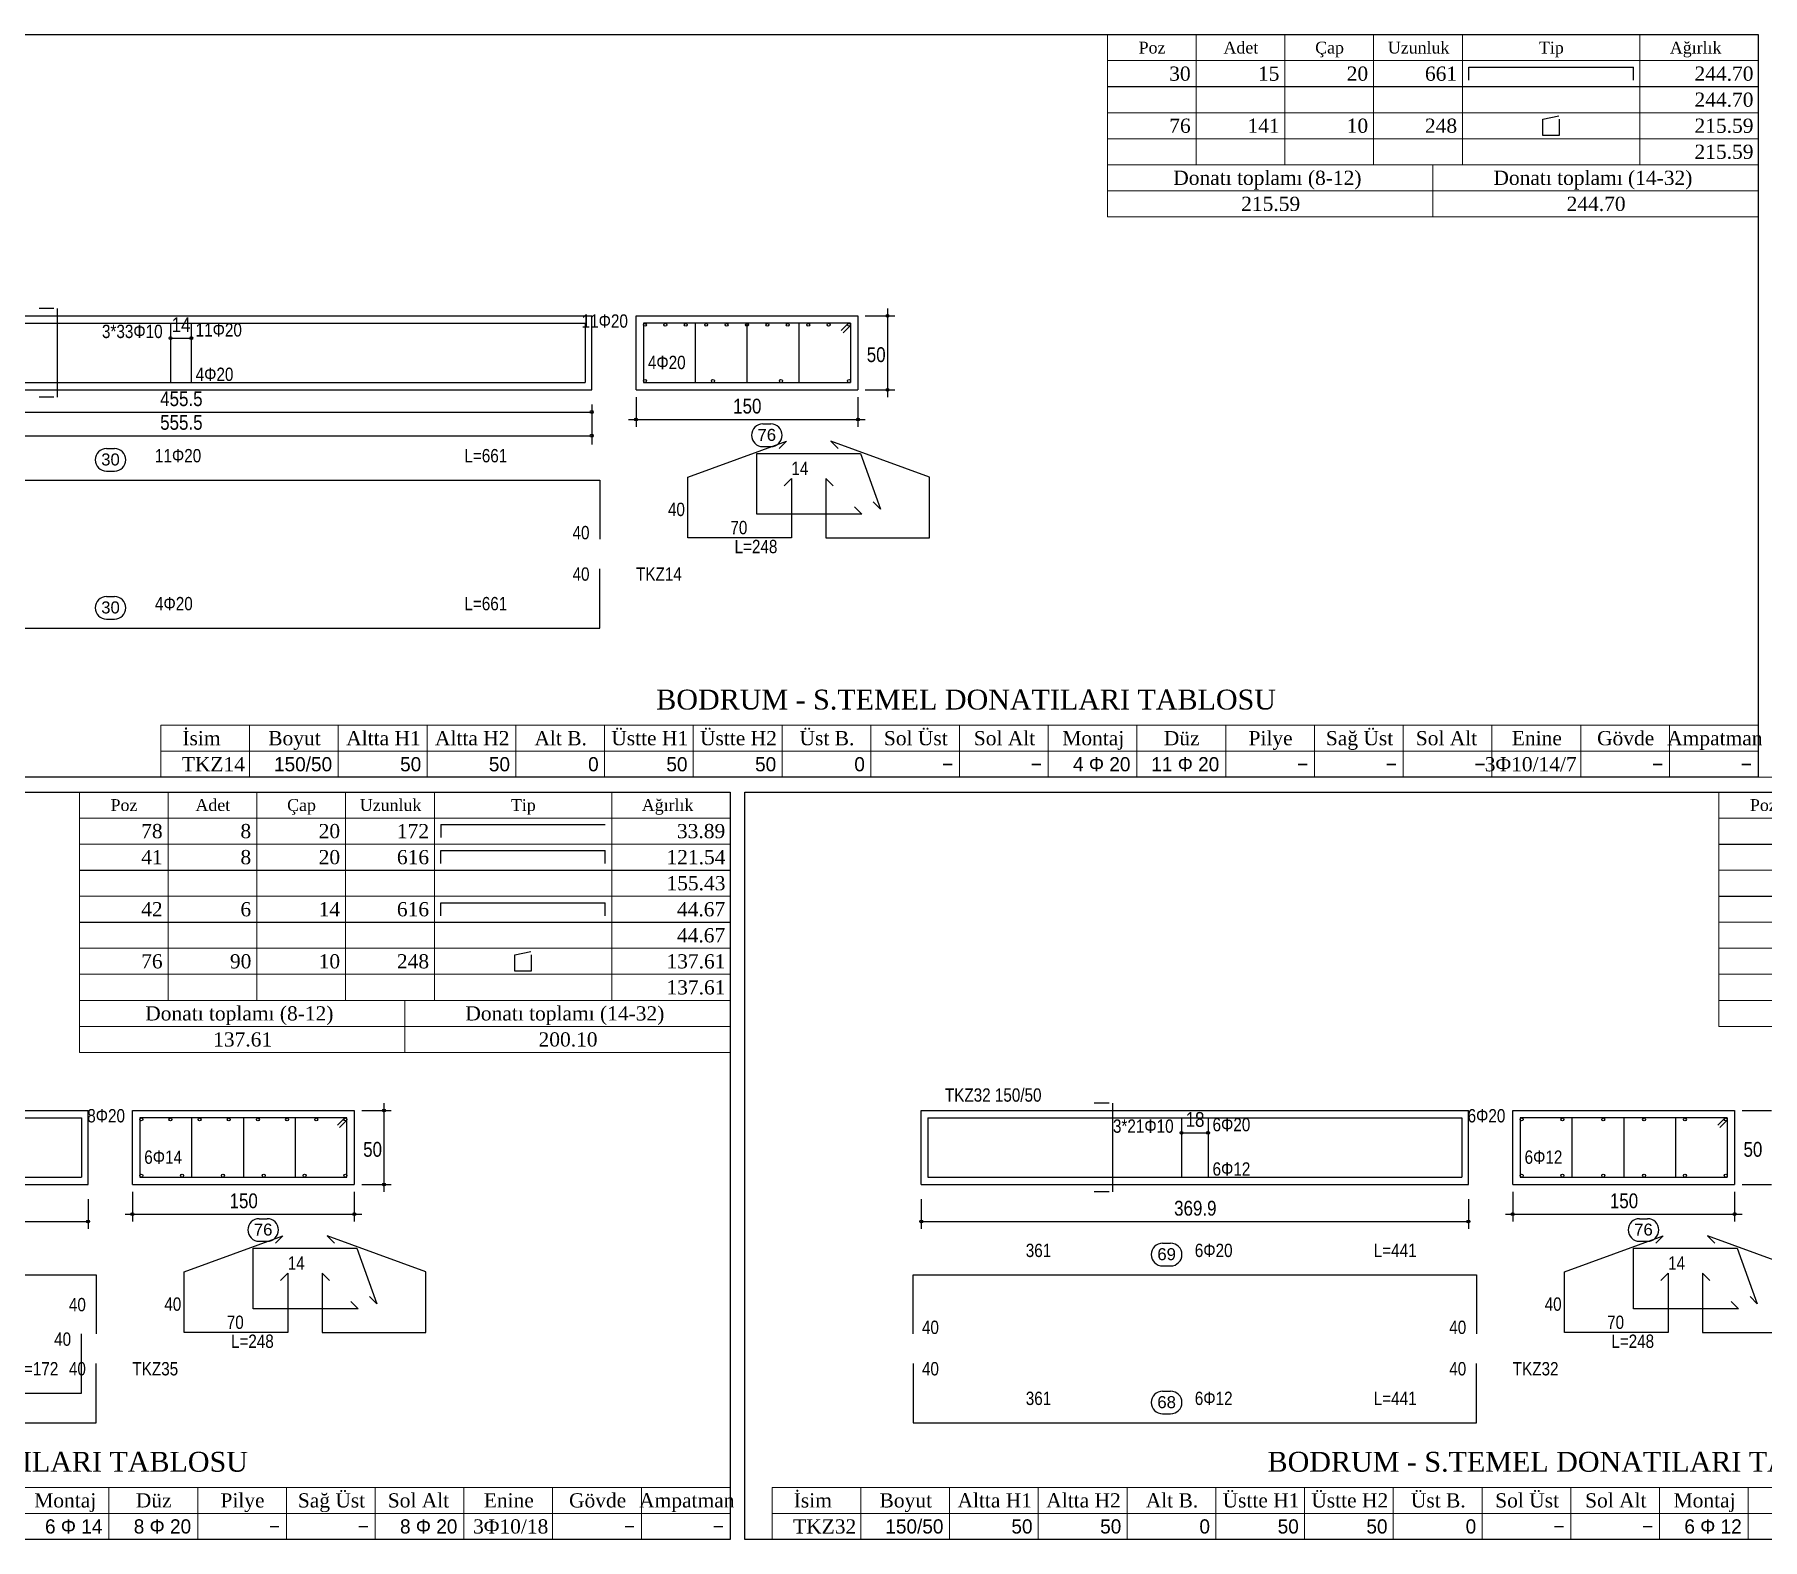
# Model space of a CAD drawing. Header units: metres. Extents: x 419734 to 420376, y 4564732 to 4565123.
# Drawn here: x 420142.52 to 420154.2, y 4565031.43 to 4565041.6 of the extents above; entities that cross this region are included whole.
import ezdxf

# ---------------------------------------------------------------- set-up
doc = ezdxf.new("R2010")
doc.units = ezdxf.units.M
for name, color, linetype in [('Standart', 7, 'Continuous'), ('SW_DIM', 33, 'Continuous'), ('SW_REINFORCEMENT', 7, 'Continuous'), ('SW_SEZIONI_CARPENTERIA', 4, 'Continuous'), ('SW_TXT_TESTI', 1, 'Continuous')]:
    doc.layers.add(name, color=color, linetype=linetype)
doc.styles.add('ACA_1', font='ARIALN.TTF')
doc.styles.add('arial_1_18', font='arial.ttf', dxfattribs={"height": 0.2})
doc.styles.add('SWS', font='ARIALN.TTF')
doc.styles.add('symbol_1_18', font='symbol.ttf', dxfattribs={"height": 0.2})
doc.styles.add('times new roman_1_18', font='times.ttf', dxfattribs={"height": 0.2})

msp = doc.modelspace()

# ---------------------------------------------------------------- linework, layer by layer
for points in [[(420139.18832, 4565041.60378), (420154.17191, 4565041.60378), (420154.17191, 4565036.58442), (420139.18832, 4565036.58442)], [(420136.23775, 4565036.48442), (420147.22134, 4565036.48442), (420147.22134, 4565031.43305), (420136.23775, 4565031.43305)], [(420147.32134, 4565036.48442), (420158.30494, 4565036.48442), (420158.30494, 4565031.43305), (420147.32134, 4565031.43305)]]:
    msp.add_lwpolyline(points, close=True)
at = {"layer": 'Standart', "color": 1, "linetype": 'Continuous', "lineweight": 5}
for points in [[(420149.77191, 4565041.60378), (420154.17191, 4565041.60378)], [(420149.77191, 4565041.60378), (420149.77191, 4565040.37178)], [(420150.37191, 4565041.60378), (420150.37191, 4565040.72378)], [(420150.97191, 4565041.60378), (420150.97191, 4565040.72378)], [(420151.57191, 4565041.60378), (420151.57191, 4565040.72378)], [(420152.17191, 4565041.60378), (420152.17191, 4565040.72378)], [(420153.37191, 4565041.60378), (420153.37191, 4565040.72378)], [(420154.17191, 4565041.60378), (420154.17191, 4565040.37178)], [(420149.77191, 4565041.42778), (420154.17191, 4565041.42778)], [(420149.77191, 4565041.07578), (420154.17191, 4565041.07578)], [(420149.77191, 4565040.89978), (420154.17191, 4565040.89978)], [(420149.77191, 4565040.72378), (420154.17191, 4565040.72378)], [(420151.97191, 4565040.72378), (420151.97191, 4565040.37178)], [(420149.77191, 4565040.54778), (420154.17191, 4565040.54778)], [(420149.77191, 4565040.37178), (420154.17191, 4565040.37178)], [(420143.37191, 4565036.93642), (420154.17191, 4565036.93642)], [(420143.37191, 4565036.93642), (420143.37191, 4565036.58442)], [(420143.97191, 4565036.93642), (420143.97191, 4565036.58442)], [(420144.57191, 4565036.93642), (420144.57191, 4565036.58442)], [(420145.17191, 4565036.93642), (420145.17191, 4565036.58442)], [(420145.77191, 4565036.93642), (420145.77191, 4565036.58442)], [(420146.37191, 4565036.93642), (420146.37191, 4565036.58442)], [(420146.97191, 4565036.93642), (420146.97191, 4565036.58442)], [(420147.57191, 4565036.93642), (420147.57191, 4565036.58442)], [(420148.17191, 4565036.93642), (420148.17191, 4565036.58442)], [(420148.77191, 4565036.93642), (420148.77191, 4565036.58442)], [(420149.37191, 4565036.93642), (420149.37191, 4565036.58442)], [(420149.97191, 4565036.93642), (420149.97191, 4565036.58442)], [(420150.57191, 4565036.93642), (420150.57191, 4565036.58442)], [(420151.17191, 4565036.93642), (420151.17191, 4565036.58442)], [(420151.77191, 4565036.93642), (420151.77191, 4565036.58442)], [(420152.37191, 4565036.93642), (420152.37191, 4565036.58442)], [(420152.97191, 4565036.93642), (420152.97191, 4565036.58442)], [(420153.57191, 4565036.93642), (420153.57191, 4565036.58442)], [(420154.17191, 4565036.93642), (420154.17191, 4565036.58442)], [(420143.37191, 4565036.76042), (420154.17191, 4565036.76042)], [(420143.37191, 4565036.58442), (420161.25551, 4565036.58442)], [(420142.82134, 4565036.48442), (420147.22134, 4565036.48442)], [(420142.82134, 4565036.48442), (420142.82134, 4565034.72442)], [(420143.42134, 4565036.48442), (420143.42134, 4565035.07642)], [(420144.02134, 4565036.48442), (420144.02134, 4565035.07642)], [(420144.62134, 4565036.48442), (420144.62134, 4565035.07642)], [(420145.22134, 4565036.48442), (420145.22134, 4565035.07642)], [(420146.42134, 4565036.48442), (420146.42134, 4565035.07642)], [(420147.22134, 4565036.48442), (420147.22134, 4565034.72442)], [(420153.90494, 4565036.48442), (420158.30494, 4565036.48442)], [(420153.90494, 4565036.48442), (420153.90494, 4565034.90042)], [(420142.82134, 4565036.30842), (420147.22134, 4565036.30842)], [(420153.90494, 4565036.30842), (420158.30494, 4565036.30842)], [(420142.82134, 4565036.13242), (420147.22134, 4565036.13242)], [(420153.90494, 4565035.95642), (420158.30494, 4565035.95642)], [(420142.82134, 4565035.78042), (420147.22134, 4565035.78042)], [(420153.90494, 4565035.60442), (420158.30494, 4565035.60442)], [(420142.82134, 4565035.42842), (420147.22134, 4565035.42842)], [(420153.90494, 4565035.42842), (420158.30494, 4565035.42842)], [(420142.82134, 4565035.25242), (420147.22134, 4565035.25242)], [(420153.90494, 4565035.25242), (420158.30494, 4565035.25242)], [(420142.82134, 4565035.07642), (420147.22134, 4565035.07642)], [(420145.02134, 4565035.07642), (420145.02134, 4565034.72442)], [(420153.90494, 4565035.07642), (420158.30494, 4565035.07642)], [(420142.82134, 4565034.90042), (420147.22134, 4565034.90042)], [(420153.90494, 4565034.90042), (420158.30494, 4565034.90042)], [(420142.82134, 4565034.72442), (420147.22134, 4565034.72442)], [(420136.42134, 4565031.78505), (420147.22134, 4565031.78505)], [(420143.02134, 4565031.78505), (420143.02134, 4565031.43305)], [(420143.62134, 4565031.78505), (420143.62134, 4565031.43305)], [(420144.22134, 4565031.78505), (420144.22134, 4565031.43305)], [(420144.82134, 4565031.78505), (420144.82134, 4565031.43305)], [(420145.42134, 4565031.78505), (420145.42134, 4565031.43305)], [(420146.02134, 4565031.78505), (420146.02134, 4565031.43305)], [(420146.62134, 4565031.78505), (420146.62134, 4565031.43305)], [(420147.22134, 4565031.78505), (420147.22134, 4565031.43305)], [(420147.50494, 4565031.78505), (420158.30494, 4565031.78505)], [(420147.50494, 4565031.78505), (420147.50494, 4565031.43305)], [(420148.10494, 4565031.78505), (420148.10494, 4565031.43305)], [(420148.70494, 4565031.78505), (420148.70494, 4565031.43305)], [(420149.30494, 4565031.78505), (420149.30494, 4565031.43305)], [(420149.90494, 4565031.78505), (420149.90494, 4565031.43305)], [(420150.50494, 4565031.78505), (420150.50494, 4565031.43305)], [(420151.10494, 4565031.78505), (420151.10494, 4565031.43305)], [(420151.70494, 4565031.78505), (420151.70494, 4565031.43305)], [(420152.30494, 4565031.78505), (420152.30494, 4565031.43305)], [(420152.90494, 4565031.78505), (420152.90494, 4565031.43305)], [(420153.50494, 4565031.78505), (420153.50494, 4565031.43305)], [(420154.10494, 4565031.78505), (420154.10494, 4565031.43305)], [(420136.42134, 4565031.60905), (420147.22134, 4565031.60905)], [(420147.50494, 4565031.60905), (420158.30494, 4565031.60905)], [(420136.42134, 4565031.43305), (420147.22134, 4565031.43305)], [(420147.50494, 4565031.43305), (420158.30494, 4565031.43305)]]:
    msp.add_lwpolyline(points, dxfattribs=at)
at = {"layer": 'Standart', "color": 7, "linetype": 'Continuous', "lineweight": -3}
for points in [[(420152.21591, 4565041.38378), (420153.32791, 4565041.38378)], [(420152.21591, 4565041.29578), (420152.21591, 4565041.38378)], [(420153.32791, 4565041.29578), (420153.32791, 4565041.38378)], [(420152.71691, 4565041.03178), (420152.82416, 4565041.05378)], [(420152.71691, 4565040.92178), (420152.71691, 4565041.03178)], [(420152.82691, 4565041.03178), (420152.82691, 4565040.92178)], [(420152.82691, 4565040.92178), (420152.71691, 4565040.92178)], [(420145.26534, 4565036.26442), (420146.37734, 4565036.26442)], [(420145.26534, 4565036.26442), (420145.26534, 4565036.17642)], [(420145.26534, 4565036.08842), (420146.37734, 4565036.08842)], [(420145.26534, 4565036.00042), (420145.26534, 4565036.08842)], [(420146.37734, 4565036.00042), (420146.37734, 4565036.08842)], [(420145.26534, 4565035.73642), (420146.37734, 4565035.73642)], [(420145.26534, 4565035.64842), (420145.26534, 4565035.73642)], [(420146.37734, 4565035.64842), (420146.37734, 4565035.73642)], [(420145.76634, 4565035.38442), (420145.87359, 4565035.40642)], [(420145.76634, 4565035.27442), (420145.76634, 4565035.38442)], [(420145.87634, 4565035.38442), (420145.87634, 4565035.27442)], [(420145.87634, 4565035.27442), (420145.76634, 4565035.27442)]]:
    msp.add_lwpolyline(points, dxfattribs=at)
at = {"layer": 'SW_DIM'}
for points in [[(420148.13511, 4565039.7027), (420148.33511, 4565039.7027)], [(420148.28511, 4565039.7527), (420148.28511, 4565039.1527)], [(420143.43761, 4565039.5527), (420143.57761, 4565039.5527)], [(420148.13511, 4565039.2027), (420148.33511, 4565039.2027)], [(420146.28511, 4565039.1027), (420146.28511, 4565038.8327)], [(420146.58511, 4565039.1527), (420146.58511, 4565038.9527)], [(420148.08511, 4565039.1527), (420148.08511, 4565038.9527)], [(420140.38011, 4565039.0527), (420146.28511, 4565039.0527)], [(420146.53511, 4565039.0027), (420148.13511, 4565039.0027)], [(420140.38011, 4565038.8927), (420146.28511, 4565038.8927)], [(420144.73011, 4565034.33163), (420144.93011, 4565034.33163)], [(420144.88011, 4565034.38163), (420144.88011, 4565033.78163)], [(420154.06257, 4565034.33163), (420154.26257, 4565034.33163)], [(420150.27285, 4565034.18163), (420150.45285, 4565034.18163)], [(420144.73011, 4565033.83163), (420144.93011, 4565033.83163)], [(420154.06257, 4565033.83163), (420154.26257, 4565033.83163)], [(420142.88011, 4565033.73163), (420142.88011, 4565033.53163)], [(420143.18011, 4565033.78163), (420143.18011, 4565033.58163)], [(420144.68011, 4565033.78163), (420144.68011, 4565033.58163)], [(420148.51314, 4565033.73163), (420148.51314, 4565033.53163)], [(420152.21257, 4565033.73163), (420152.21257, 4565033.53163)], [(420152.51257, 4565033.78163), (420152.51257, 4565033.58163)], [(420154.01257, 4565033.78163), (420154.01257, 4565033.58163)], [(420137.42954, 4565033.58163), (420142.88011, 4565033.58163)], [(420143.13011, 4565033.63163), (420144.73011, 4565033.63163)], [(420148.51314, 4565033.58163), (420152.21257, 4565033.58163)], [(420152.46257, 4565033.63163), (420154.06257, 4565033.63163)]]:
    msp.add_lwpolyline(points, dxfattribs=at)
for centre in [(420148.28511, 4565039.7027), (420143.43761, 4565039.5527), (420143.57761, 4565039.5527), (420148.28511, 4565039.2027), (420146.28511, 4565039.0527), (420146.58511, 4565039.0027), (420148.08511, 4565039.0027), (420146.28511, 4565038.8927), (420144.88011, 4565034.33163), (420150.27285, 4565034.18163), (420150.45285, 4565034.18163), (420144.88011, 4565033.83163), (420142.88011, 4565033.58163), (420143.18011, 4565033.63163), (420144.68011, 4565033.63163), (420148.51314, 4565033.58163), (420152.21257, 4565033.58163), (420152.51257, 4565033.63163), (420154.01257, 4565033.63163)]:
    msp.add_circle(centre, 0.01, dxfattribs=at)
at = {"layer": 'SW_REINFORCEMENT', "color": 7, "ltscale": 0.05, "flags": 128}
for points in [[(420140.42511, 4565039.6527), (420146.24011, 4565039.6527)], [(420143.43761, 4565039.6527), (420143.43761, 4565039.2527)], [(420143.57761, 4565039.6527), (420143.57761, 4565039.2527)], [(420146.24011, 4565039.6527), (420146.24011, 4565039.2527)], [(420146.63511, 4565039.6527), (420146.63511, 4565039.2527)], [(420148.03511, 4565039.6527), (420146.63511, 4565039.6527)], [(420146.98511, 4565039.6527), (420146.98511, 4565039.2527)], [(420147.33511, 4565039.6527), (420147.33511, 4565039.2527)], [(420147.68511, 4565039.6527), (420147.68511, 4565039.2527)], [(420148.02051, 4565039.6527), (420147.97102, 4565039.6032)], [(420148.03511, 4565039.6527), (420148.03511, 4565039.2527)], [(420148.03511, 4565039.6381), (420147.98562, 4565039.5886)], [(420140.42511, 4565039.2527), (420146.24011, 4565039.2527)], [(420146.63511, 4565039.2527), (420148.03511, 4565039.2527)], [(420147.44186, 4565038.97197), (420147.49586, 4565038.97197)], [(420146.93511, 4565038.6127), (420147.60229, 4565038.85553)], [(420147.60229, 4565038.85553), (420147.5528, 4565038.80604)], [(420148.56845, 4565038.6127), (420147.90126, 4565038.85553)], [(420147.90126, 4565038.85553), (420147.95076, 4565038.80604)], [(420143.00486, 4565038.8057), (420143.05886, 4565038.8057)], [(420147.40178, 4565038.3627), (420147.40178, 4565038.7727)], [(420147.40178, 4565038.7727), (420148.10178, 4565038.7727)], [(420147.44186, 4565038.81897), (420147.49586, 4565038.81897)], [(420148.10178, 4565038.7727), (420148.23859, 4565038.39682)], [(420140.32511, 4565038.5927), (420146.34011, 4565038.5927)], [(420143.00486, 4565038.6527), (420143.05886, 4565038.6527)], [(420146.34011, 4565038.5927), (420146.34011, 4565038.1927)], [(420146.93511, 4565038.2027), (420146.93511, 4565038.6127)], [(420147.58562, 4565038.5532), (420147.63511, 4565038.6027)], [(420147.63511, 4565038.6027), (420147.63511, 4565038.2027)], [(420147.91794, 4565038.5532), (420147.86845, 4565038.6027)], [(420147.86845, 4565038.6027), (420147.86845, 4565038.2027)], [(420148.56845, 4565038.2027), (420148.56845, 4565038.6127)], [(420148.11178, 4565038.3627), (420147.40178, 4565038.3627)], [(420148.06228, 4565038.4122), (420148.11178, 4565038.3627)], [(420148.23859, 4565038.39682), (420148.18909, 4565038.44632)], [(420147.63511, 4565038.2027), (420146.93511, 4565038.2027)], [(420147.86845, 4565038.2027), (420148.56845, 4565038.2027)], [(420146.34011, 4565037.5927), (420146.34011, 4565037.9927)], [(420143.00486, 4565037.8057), (420143.05886, 4565037.8057)], [(420140.32511, 4565037.5927), (420146.34011, 4565037.5927)], [(420143.00486, 4565037.6527), (420143.05886, 4565037.6527)], [(420137.47454, 4565034.28163), (420142.83511, 4565034.28163)], [(420142.83511, 4565034.28163), (420142.83511, 4565033.88163)], [(420143.23011, 4565034.28163), (420143.23011, 4565033.88163)], [(420144.63011, 4565034.28163), (420143.23011, 4565034.28163)], [(420143.58011, 4565034.28163), (420143.58011, 4565033.88163)], [(420143.93011, 4565034.28163), (420143.93011, 4565033.88163)], [(420144.28011, 4565034.28163), (420144.28011, 4565033.88163)], [(420144.61551, 4565034.28163), (420144.56601, 4565034.23213)], [(420144.63011, 4565033.88163), (420144.63011, 4565034.28163)], [(420148.55814, 4565034.28163), (420148.55814, 4565033.88163)], [(420148.55814, 4565034.28163), (420152.16757, 4565034.28163)], [(420150.27285, 4565034.28163), (420150.27285, 4565033.88163)], [(420150.45285, 4565034.28163), (420150.45285, 4565033.88163)], [(420152.16757, 4565034.28163), (420152.16757, 4565033.88163)], [(420153.96257, 4565034.28163), (420152.56257, 4565034.28163)], [(420152.56257, 4565034.28163), (420152.56257, 4565033.88163)], [(420152.91257, 4565034.28163), (420152.91257, 4565033.88163)], [(420153.26257, 4565034.28163), (420153.26257, 4565033.88163)], [(420153.61257, 4565034.28163), (420153.61257, 4565033.88163)], [(420153.94797, 4565034.28163), (420153.89847, 4565034.23213)], [(420153.96257, 4565034.28163), (420153.96257, 4565033.88163)], [(420144.63011, 4565034.26703), (420144.58061, 4565034.21753)], [(420153.96257, 4565034.26703), (420153.91307, 4565034.21753)], [(420137.47454, 4565033.88163), (420142.83511, 4565033.88163)], [(420143.23011, 4565033.88163), (420144.63011, 4565033.88163)], [(420148.55814, 4565033.88163), (420152.16757, 4565033.88163)], [(420152.56257, 4565033.88163), (420153.96257, 4565033.88163)], [(420144.03685, 4565033.6009), (420144.09085, 4565033.6009)], [(420153.36931, 4565033.6009), (420153.42331, 4565033.6009)], [(420143.53011, 4565033.24163), (420144.19729, 4565033.48447)], [(420144.19729, 4565033.48447), (420144.14779, 4565033.43497)], [(420145.16344, 4565033.24163), (420144.49626, 4565033.48447)], [(420144.49626, 4565033.48447), (420144.54576, 4565033.43497)], [(420152.86257, 4565033.24163), (420153.52975, 4565033.48447)], [(420153.52975, 4565033.48447), (420153.48025, 4565033.43497)], [(420154.4959, 4565033.24163), (420153.82872, 4565033.48447)], [(420153.82872, 4565033.48447), (420153.87822, 4565033.43497)], [(420143.99678, 4565032.99163), (420143.99678, 4565033.40163)], [(420143.99678, 4565033.40163), (420144.69678, 4565033.40163)], [(420144.03685, 4565033.4479), (420144.09085, 4565033.4479)], [(420144.69678, 4565033.40163), (420144.83358, 4565033.02575)], [(420150.14538, 4565033.43463), (420150.19938, 4565033.43463)], [(420153.32923, 4565032.99163), (420153.32923, 4565033.40163)], [(420153.32923, 4565033.40163), (420154.02923, 4565033.40163)], [(420153.36931, 4565033.4479), (420153.42331, 4565033.4479)], [(420154.02923, 4565033.40163), (420154.16604, 4565033.02575)], [(420137.37454, 4565033.22163), (420142.93511, 4565033.22163)], [(420142.93511, 4565033.22163), (420142.93511, 4565032.82163)], [(420143.53011, 4565032.83163), (420143.53011, 4565033.24163)], [(420144.18061, 4565033.18213), (420144.23011, 4565033.23163)], [(420144.23011, 4565033.23163), (420144.23011, 4565032.83163)], [(420144.51294, 4565033.18213), (420144.46344, 4565033.23163)], [(420144.46344, 4565033.23163), (420144.46344, 4565032.83163)], [(420145.16344, 4565032.83163), (420145.16344, 4565033.24163)], [(420148.45814, 4565032.82163), (420148.45814, 4565033.22163)], [(420148.45814, 4565033.22163), (420152.26757, 4565033.22163)], [(420150.14538, 4565033.28163), (420150.19938, 4565033.28163)], [(420152.26757, 4565033.22163), (420152.26757, 4565032.82163)], [(420152.86257, 4565032.83163), (420152.86257, 4565033.24163)], [(420153.51307, 4565033.18213), (420153.56257, 4565033.23163)], [(420153.56257, 4565033.23163), (420153.56257, 4565032.83163)], [(420153.8454, 4565033.18213), (420153.7959, 4565033.23163)], [(420153.7959, 4565033.23163), (420153.7959, 4565032.83163)], [(420144.70678, 4565032.99163), (420143.99678, 4565032.99163)], [(420144.65728, 4565033.04113), (420144.70678, 4565032.99163)], [(420144.83358, 4565033.02575), (420144.78409, 4565033.07525)], [(420154.03923, 4565032.99163), (420153.32923, 4565032.99163)], [(420153.98974, 4565033.04113), (420154.03923, 4565032.99163)], [(420154.16604, 4565033.02575), (420154.11654, 4565033.07525)], [(420142.83511, 4565032.42163), (420142.83511, 4565032.82163)], [(420144.23011, 4565032.83163), (420143.53011, 4565032.83163)], [(420144.46344, 4565032.83163), (420145.16344, 4565032.83163)], [(420153.56257, 4565032.83163), (420152.86257, 4565032.83163)], [(420153.7959, 4565032.83163), (420154.4959, 4565032.83163)], [(420142.93511, 4565032.22163), (420142.93511, 4565032.62163)], [(420148.45814, 4565032.62163), (420148.45814, 4565032.22163)], [(420152.26757, 4565032.22163), (420152.26757, 4565032.62163)], [(420141.51747, 4565032.42163), (420142.83511, 4565032.42163)], [(420150.14538, 4565032.43463), (420150.19938, 4565032.43463)], [(420137.37454, 4565032.22163), (420142.93511, 4565032.22163)], [(420148.45814, 4565032.22163), (420152.26757, 4565032.22163)], [(420150.14538, 4565032.28163), (420150.19938, 4565032.28163)]]:
    msp.add_lwpolyline(points, dxfattribs=at)
at = {"layer": 'SW_REINFORCEMENT', "color": 7, "ltscale": 0.05}
for centre in [(420146.64511, 4565039.6427), (420146.78311, 4565039.6427), (420146.92111, 4565039.6427), (420147.05911, 4565039.6427), (420147.19711, 4565039.6427), (420147.33511, 4565039.6427), (420147.47311, 4565039.6427), (420147.61111, 4565039.6427), (420147.74911, 4565039.6427), (420147.88711, 4565039.6427), (420148.02511, 4565039.6427), (420146.64511, 4565039.2627), (420147.10511, 4565039.2627), (420147.56511, 4565039.2627), (420148.02511, 4565039.2627), (420143.24011, 4565034.27163), (420143.43725, 4565034.27163), (420143.63439, 4565034.27163), (420143.83154, 4565034.27163), (420144.02868, 4565034.27163), (420144.22582, 4565034.27163), (420144.42297, 4565034.27163), (420144.62011, 4565034.27163), (420152.57257, 4565034.27163), (420152.84857, 4565034.27163), (420153.12457, 4565034.27163), (420153.40057, 4565034.27163), (420153.67657, 4565034.27163), (420153.95257, 4565034.27163), (420143.24011, 4565033.89163), (420143.51611, 4565033.89163), (420143.79211, 4565033.89163), (420144.06811, 4565033.89163), (420144.34411, 4565033.89163), (420144.62011, 4565033.89163), (420152.57257, 4565033.89163), (420152.84857, 4565033.89163), (420153.12457, 4565033.89163), (420153.40057, 4565033.89163), (420153.67657, 4565033.89163), (420153.95257, 4565033.89163)]:
    msp.add_circle(centre, 0.01, dxfattribs=at)
for centre, start, end in [((420147.44186, 4565038.89547), 90, 270), ((420147.49586, 4565038.89547), 270, 90), ((420143.00486, 4565038.7292), 90, 270), ((420143.05886, 4565038.7292), 270, 90), ((420143.00486, 4565037.7292), 90, 270), ((420143.05886, 4565037.7292), 270, 90), ((420144.03685, 4565033.5244), 90, 270), ((420144.09085, 4565033.5244), 270, 90), ((420153.36931, 4565033.5244), 90, 270), ((420153.42331, 4565033.5244), 270, 90), ((420150.14538, 4565033.35813), 90, 270), ((420150.19938, 4565033.35813), 270, 90), ((420150.14538, 4565032.35813), 90, 270), ((420150.19938, 4565032.35813), 270, 90)]:
    msp.add_arc(centre, 0.0765, start, end, dxfattribs=at)
at = {"layer": 'SW_SEZIONI_CARPENTERIA'}
for points in [[(420140.73011, 4565039.7027), (420146.28511, 4565039.7027)], [(420142.64936, 4565039.7527), (420142.54936, 4565039.7527)], [(420142.67436, 4565039.1527), (420142.67436, 4565039.7527)], [(420146.28511, 4565039.2027), (420146.28511, 4565039.7027)], [(420146.58511, 4565039.2027), (420146.58511, 4565039.7027)], [(420146.58511, 4565039.7027), (420148.08511, 4565039.7027)], [(420148.08511, 4565039.7027), (420148.08511, 4565039.2027)], [(420140.38011, 4565039.2027), (420146.28511, 4565039.2027)], [(420146.58511, 4565039.2027), (420148.08511, 4565039.2027)], [(420142.64936, 4565039.1527), (420142.54936, 4565039.1527)], [(420137.42954, 4565034.33163), (420142.88011, 4565034.33163)], [(420142.88011, 4565033.83163), (420142.88011, 4565034.33163)], [(420143.18011, 4565033.83163), (420143.18011, 4565034.33163)], [(420143.18011, 4565034.33163), (420144.68011, 4565034.33163)], [(420144.68011, 4565034.33163), (420144.68011, 4565033.83163)], [(420148.51314, 4565033.83163), (420148.51314, 4565034.33163)], [(420148.51314, 4565034.33163), (420152.21257, 4565034.33163)], [(420149.78294, 4565034.38163), (420149.68294, 4565034.38163)], [(420149.80794, 4565033.78163), (420149.80794, 4565034.38163)], [(420152.21257, 4565033.83163), (420152.21257, 4565034.33163)], [(420152.51257, 4565033.83163), (420152.51257, 4565034.33163)], [(420152.51257, 4565034.33163), (420154.01257, 4565034.33163)], [(420154.01257, 4565034.33163), (420154.01257, 4565033.83163)], [(420137.42954, 4565033.83163), (420142.88011, 4565033.83163)], [(420143.18011, 4565033.83163), (420144.68011, 4565033.83163)], [(420148.51314, 4565033.83163), (420152.21257, 4565033.83163)], [(420152.51257, 4565033.83163), (420154.01257, 4565033.83163)], [(420149.78294, 4565033.78163), (420149.68294, 4565033.78163)]]:
    msp.add_lwpolyline(points, dxfattribs=at)
at = {"layer": 'SW_TXT_TESTI', "linetype": 'Continuous', "lineweight": -3}
for points in [[(420149.77191, 4565041.25178), (420154.17191, 4565041.25178)], [(420153.90494, 4565036.13242), (420158.30494, 4565036.13242)], [(420142.82134, 4565035.95642), (420147.22134, 4565035.95642)], [(420153.90494, 4565035.78042), (420158.30494, 4565035.78042)], [(420142.82134, 4565035.60442), (420147.22134, 4565035.60442)]]:
    msp.add_lwpolyline(points, dxfattribs=at)

# ---------------------------------------------------------------- texts
at = {"layer": 'Standart', "color": 3, "linetype": 'Continuous', "lineweight": 5, "style": 'arial_1_18'}
for s, p in [('76', (420147.40593, 4565038.85779)), ('30', (420142.96893, 4565038.69152)), ('30', (420142.96893, 4565037.69152)), ('76', (420144.00092, 4565033.48672)), ('76', (420153.33338, 4565033.48672)), ('69', (420150.10945, 4565033.32046)), ('68', (420150.10945, 4565032.32046))]:
    msp.add_text(s, height=0.081, dxfattribs=at).set_placement(p)
at = {"layer": 'SW_DIM', "style": 'SWS'}
for s, p in [('14', (420143.44546, 4565039.5927)), ('50', (420148.14511, 4565039.39055)), ('455.5', (420143.36777, 4565039.0927)), ('150', (420147.24188, 4565039.0427)), ('555.5', (420143.36777, 4565038.9327)), ('18', (420150.3007, 4565034.22163)), ('50', (420144.74011, 4565034.01948)), ('50', (420154.07257, 4565034.01948)), ('150', (420143.83688, 4565033.67163)), ('369.9', (420150.22301, 4565033.62163)), ('150', (420153.16934, 4565033.67163))]:
    msp.add_text(s, height=0.1, dxfattribs=at).set_placement(p)
at = {"layer": 'SW_REINFORCEMENT', "color": 1, "style": 'ACA_1'}
for s, p in [('3*33Φ10', (420142.97431, 4565039.5527)), ('11Φ20', (420143.60761, 4565039.5627)), ('11Φ20', (420146.21739, 4565039.6227)), ('4Φ20', (420146.66511, 4565039.3427)), ('4Φ20', (420143.60761, 4565039.2627)), ('11Φ20', (420143.33261, 4565038.7127)), ('L=661', (420145.42473, 4565038.7127)), ('14', (420147.63511, 4565038.6267)), ('40', (420146.80081, 4565038.3497)), ('40', (420146.15581, 4565038.1927)), ('70', (420147.22296, 4565038.2267)), ('L=248', (420147.25123, 4565038.0987)), ('40', (420146.15581, 4565037.9127)), ('TKZ14', (420146.58511, 4565037.9127)), ('4Φ20', (420143.33261, 4565037.7127)), ('L=661', (420145.42473, 4565037.7127)), ('TKZ32 150/50', (420148.67314, 4565034.39163)), ('8Φ20', (420142.87454, 4565034.25163)), ('3*21Φ10', (420149.80954, 4565034.18163)), ('6Φ20', (420150.48285, 4565034.19163)), ('6Φ20', (420152.207, 4565034.25163)), ('6Φ14', (420143.26011, 4565033.97163)), ('6Φ12', (420152.59257, 4565033.97163)), ('6Φ12', (420150.48285, 4565033.89163)), ('14', (420144.23011, 4565033.25563)), ('361', (420149.22002, 4565033.34163)), ('6Φ20', (420150.36285, 4565033.34163)), ('L=441', (420151.57274, 4565033.34163)), ('14', (420153.56257, 4565033.25563)), ('40', (420142.7508, 4565032.97526)), ('40', (420143.3958, 4565032.97863)), ('40', (420152.72826, 4565032.97863)), ('70', (420143.81796, 4565032.85563)), ('40', (420148.51814, 4565032.82163)), ('40', (420152.08326, 4565032.82163)), ('70', (420153.15041, 4565032.85563)), ('40', (420142.6508, 4565032.74163)), ('L=248', (420143.84622, 4565032.72763)), ('L=248', (420153.17868, 4565032.72763)), ('L=172', (420142.38946, 4565032.54163)), ('40', (420142.7508, 4565032.54163)), ('TKZ35', (420143.18011, 4565032.54163)), ('40', (420148.51814, 4565032.54163)), ('40', (420152.08326, 4565032.54163)), ('TKZ32', (420152.51257, 4565032.54163)), ('361', (420149.22002, 4565032.34163)), ('6Φ12', (420150.36285, 4565032.34163)), ('L=441', (420151.57274, 4565032.34163))]:
    msp.add_text(s, height=0.09, dxfattribs=at).set_placement(p)
at = {"layer": 'SW_SEZIONI_CARPENTERIA', "style": 'times new roman_1_18'}
for s, height, p in [('Poz', 0.08, (420149.98321, 4565041.47578)), ('Adet', 0.08, (420150.55695, 4565041.47578)), ('Çap', 0.08, (420151.17666, 4565041.47578)), ('Uzunluk', 0.08, (420151.66818, 4565041.47578)), ('Tip', 0.08, (420152.68975, 4565041.47578)), ('Ağırlık', 0.08, (420153.57473, 4565041.47578)), ('Donatı toplamı (8-12)', 0.096, (420150.21735, 4565040.58778)), ('Donatı toplamı (14-32)', 0.096, (420152.38184, 4565040.58778)), ('İsim', 0.096, (420143.51825, 4565036.80042)), ('Boyut', 0.096, (420144.09838, 4565036.80042)), ('Altta H1', 0.096, (420144.62555, 4565036.80042)), ('Altta H2', 0.096, (420145.22555, 4565036.80042)), ('Alt B.', 0.096, (420145.89845, 4565036.80042)), ('Üstte H1', 0.096, (420146.41769, 4565036.80042)), ('Üstte H2', 0.096, (420147.01769, 4565036.80042)), ('Üst B.', 0.096, (420147.6906, 4565036.80042)), ('Sol Üst', 0.096, (420148.26098, 4565036.80042)), ('Sol Alt', 0.096, (420148.86884, 4565036.80042)), ('Montaj', 0.096, (420149.46687, 4565036.80042)), ('Düz', 0.096, (420150.15368, 4565036.80042)), ('Pilye', 0.096, (420150.72603, 4565036.80042)), ('Sağ Üst', 0.096, (420151.2492, 4565036.80042)), ('Sol Alt', 0.096, (420151.85705, 4565036.80042)), ('Enine', 0.096, (420152.50631, 4565036.80042)), ('Gövde', 0.096, (420153.08266, 4565036.80042)), ('Ampatman', 0.096, (420153.55665, 4565036.80042)), ('Poz', 0.08, (420143.03263, 4565036.35642)), ('Adet', 0.08, (420143.60638, 4565036.35642)), ('Çap', 0.08, (420144.22609, 4565036.35642)), ('Uzunluk', 0.08, (420144.71761, 4565036.35642)), ('Tip', 0.08, (420145.73918, 4565036.35642)), ('Ağırlık', 0.08, (420146.62416, 4565036.35642)), ('Poz', 0.08, (420154.11623, 4565036.35642)), ('Donatı toplamı (8-12)', 0.096, (420143.26678, 4565034.94042)), ('Donatı toplamı (14-32)', 0.096, (420145.43127, 4565034.94042)), ('Montaj', 0.096, (420142.5163, 4565031.64905)), ('Düz', 0.096, (420143.20311, 4565031.64905)), ('Pilye', 0.096, (420143.77546, 4565031.64905)), ('Sağ Üst', 0.096, (420144.29862, 4565031.64905)), ('Sol Alt', 0.096, (420144.90648, 4565031.64905)), ('Enine', 0.096, (420145.55574, 4565031.64905)), ('Gövde', 0.096, (420146.13209, 4565031.64905)), ('Ampatman', 0.096, (420146.60608, 4565031.64905)), ('İsim', 0.096, (420147.65127, 4565031.64905)), ('Boyut', 0.096, (420148.2314, 4565031.64905)), ('Altta H1', 0.096, (420148.75857, 4565031.64905)), ('Altta H2', 0.096, (420149.35857, 4565031.64905)), ('Alt B.', 0.096, (420150.03148, 4565031.64905)), ('Üstte H1', 0.096, (420150.55072, 4565031.64905)), ('Üstte H2', 0.096, (420151.15072, 4565031.64905)), ('Üst B.', 0.096, (420151.82362, 4565031.64905)), ('Sol Üst', 0.096, (420152.394, 4565031.64905)), ('Sol Alt', 0.096, (420153.00186, 4565031.64905)), ('Montaj', 0.096, (420153.59989, 4565031.64905))]:
    msp.add_text(s, height=height, dxfattribs=at).set_placement(p)
at = {"layer": 'SW_TXT_TESTI', "linetype": 'Continuous', "lineweight": 5}
for s, height, style, p in [('30', 0.096, 'times new roman_1_18', (420150.18988, 4565041.29178)), ('15', 0.096, 'times new roman_1_18', (420150.78988, 4565041.29178)), ('20', 0.096, 'times new roman_1_18', (420151.38988, 4565041.29178)), ('661', 0.096, 'times new roman_1_18', (420151.91886, 4565041.29178)), ('244.70', 0.096, 'times new roman_1_18', (420153.74131, 4565041.29178)), ('244.70', 0.096, 'times new roman_1_18', (420153.74131, 4565041.11578)), ('76', 0.096, 'times new roman_1_18', (420150.18988, 4565040.93978)), ('141', 0.096, 'times new roman_1_18', (420150.71886, 4565040.93978)), ('10', 0.096, 'times new roman_1_18', (420151.38988, 4565040.93978)), ('248', 0.096, 'times new roman_1_18', (420151.91886, 4565040.93978)), ('215.59', 0.096, 'times new roman_1_18', (420153.74131, 4565040.93978)), ('215.59', 0.096, 'times new roman_1_18', (420153.74131, 4565040.76378)), ('215.59', 0.096, 'times new roman_1_18', (420150.67661, 4565040.41178)), ('244.70', 0.096, 'times new roman_1_18', (420152.87661, 4565040.41178)), ('BODRUM - S.TEMEL DONATILARI TABLOSU', 0.1344, 'times new roman_1_18', (420146.72193, 4565037.04202)), ('150/50', 0.096, 'symbol_1_18', (420144.13765, 4565036.62442)), ('3Φ10/14/7', 0.096, 'times new roman_1_18', (420152.32323, 4565036.62442)), ('TKZ14', 0.096, 'times new roman_1_18', (420143.51398, 4565036.62442)), ('50', 0.096, 'symbol_1_18', (420144.99, 4565036.62442)), ('50', 0.096, 'symbol_1_18', (420145.59, 4565036.62442)), ('0', 0.096, 'symbol_1_18', (420146.26096, 4565036.62442)), ('50', 0.096, 'symbol_1_18', (420146.79, 4565036.62442)), ('50', 0.096, 'symbol_1_18', (420147.39, 4565036.62442)), ('0', 0.096, 'symbol_1_18', (420148.06096, 4565036.62442)), ('-', 0.096, 'symbol_1_18', (420148.654, 4565036.62442)), ('-', 0.096, 'symbol_1_18', (420149.254, 4565036.62442)), ('4 F 20', 0.096, 'symbol_1_18', (420149.53974, 4565036.62442)), ('11 F 20', 0.096, 'symbol_1_18', (420150.06878, 4565036.62442)), ('-', 0.096, 'symbol_1_18', (420151.054, 4565036.62442)), ('-', 0.096, 'symbol_1_18', (420151.654, 4565036.62442)), ('-', 0.096, 'symbol_1_18', (420152.254, 4565036.62442)), ('-', 0.096, 'symbol_1_18', (420153.454, 4565036.62442)), ('-', 0.096, 'symbol_1_18', (420154.054, 4565036.62442)), ('78', 0.096, 'times new roman_1_18', (420143.23931, 4565036.17242)), ('8', 0.096, 'times new roman_1_18', (420143.91032, 4565036.17242)), ('20', 0.096, 'times new roman_1_18', (420144.43931, 4565036.17242)), ('172', 0.096, 'times new roman_1_18', (420144.96829, 4565036.17242)), ('33.89', 0.096, 'times new roman_1_18', (420146.86176, 4565036.17242)), ('41', 0.096, 'times new roman_1_18', (420143.23931, 4565035.99642)), ('8', 0.096, 'times new roman_1_18', (420143.91032, 4565035.99642)), ('20', 0.096, 'times new roman_1_18', (420144.43931, 4565035.99642)), ('616', 0.096, 'times new roman_1_18', (420144.96829, 4565035.99642)), ('121.54', 0.096, 'times new roman_1_18', (420146.79074, 4565035.99642)), ('155.43', 0.096, 'times new roman_1_18', (420146.79074, 4565035.82042)), ('42', 0.096, 'times new roman_1_18', (420143.23931, 4565035.64442)), ('6', 0.096, 'times new roman_1_18', (420143.91032, 4565035.64442)), ('14', 0.096, 'times new roman_1_18', (420144.43931, 4565035.64442)), ('616', 0.096, 'times new roman_1_18', (420144.96829, 4565035.64442)), ('44.67', 0.096, 'times new roman_1_18', (420146.86176, 4565035.64442)), ('44.67', 0.096, 'times new roman_1_18', (420146.86176, 4565035.46842)), ('76', 0.096, 'times new roman_1_18', (420143.23931, 4565035.29242)), ('90', 0.096, 'times new roman_1_18', (420143.83931, 4565035.29242)), ('10', 0.096, 'times new roman_1_18', (420144.43931, 4565035.29242)), ('248', 0.096, 'times new roman_1_18', (420144.96829, 4565035.29242)), ('137.61', 0.096, 'times new roman_1_18', (420146.79074, 4565035.29242)), ('137.61', 0.096, 'times new roman_1_18', (420146.79074, 4565035.11642)), ('137.61', 0.096, 'times new roman_1_18', (420143.72604, 4565034.76442)), ('200.10', 0.096, 'times new roman_1_18', (420145.92604, 4565034.76442)), ('BODRUM - S.TEMEL DONATILARI TABLOSU', 0.1344, 'times new roman_1_18', (420139.77136, 4565031.89065)), ('BODRUM - S.TEMEL DONATILARI TABLOSU', 0.1344, 'times new roman_1_18', (420150.85495, 4565031.89065)), ('6 F 14', 0.096, 'symbol_1_18', (420142.58917, 4565031.47305)), ('8 F 20', 0.096, 'symbol_1_18', (420143.18917, 4565031.47305)), ('-', 0.096, 'symbol_1_18', (420144.10343, 4565031.47305)), ('-', 0.096, 'symbol_1_18', (420144.70343, 4565031.47305)), ('8 F 20', 0.096, 'symbol_1_18', (420144.98917, 4565031.47305)), ('3Φ10/18', 0.096, 'times new roman_1_18', (420145.48312, 4565031.47305)), ('-', 0.096, 'symbol_1_18', (420146.50343, 4565031.47305)), ('-', 0.096, 'symbol_1_18', (420147.10343, 4565031.47305)), ('TKZ32', 0.096, 'times new roman_1_18', (420147.647, 4565031.47305)), ('150/50', 0.096, 'symbol_1_18', (420148.27068, 4565031.47305)), ('50', 0.096, 'symbol_1_18', (420149.12302, 4565031.47305)), ('50', 0.096, 'symbol_1_18', (420149.72302, 4565031.47305)), ('0', 0.096, 'symbol_1_18', (420150.39398, 4565031.47305)), ('50', 0.096, 'symbol_1_18', (420150.92302, 4565031.47305)), ('50', 0.096, 'symbol_1_18', (420151.52302, 4565031.47305)), ('0', 0.096, 'symbol_1_18', (420152.19398, 4565031.47305)), ('-', 0.096, 'symbol_1_18', (420152.78702, 4565031.47305)), ('-', 0.096, 'symbol_1_18', (420153.38702, 4565031.47305)), ('6 F 12', 0.096, 'symbol_1_18', (420153.67276, 4565031.47305))]:
    msp.add_text(s, height=height, dxfattribs=dict(at, style=style)).set_placement(p)

doc.saveas('drawing.dxf')
